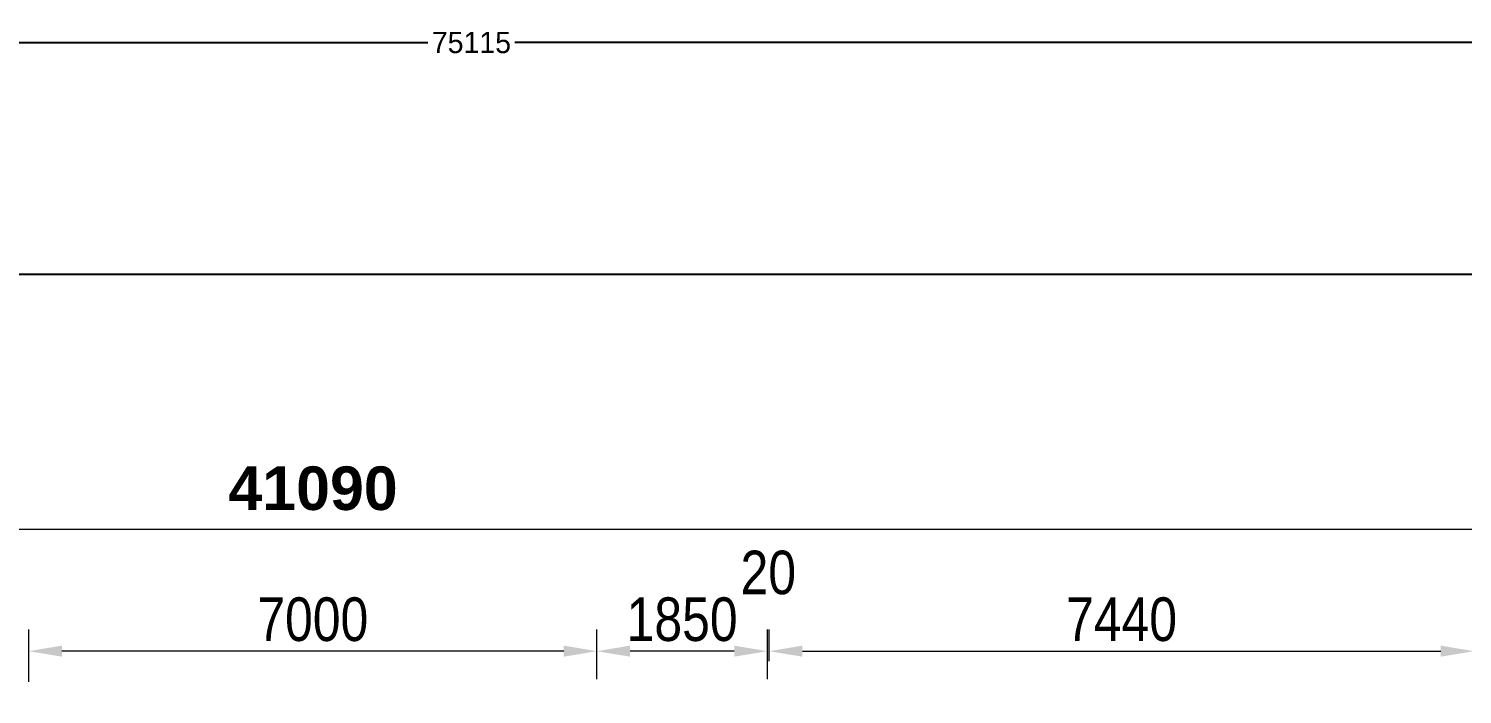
# Model space of a CAD drawing. Extents: x -358915 to 1258323, y -1585493 to -305611.
# Drawn here: x 291064 to 306203, y -1440426 to -1433391 of the extents above; entities that cross this region are included whole.
import ezdxf

# ---------------------------------------------------------------- set-up
doc = ezdxf.new("R2010")
doc.units = 0
doc.header["$LTSCALE"] = 300
doc.header["$MEASUREMENT"] = 0
doc.layers.get('DEFPOINTS').update_dxf_attribs({"linetype": 'CONTINUOUS'})
doc.layers.add('Dim', color=7, linetype='CONTINUOUS', lineweight=9)
doc.layers.add('LINE', color=7, linetype='CONTINUOUS')
doc.styles.add('dimText', font='ARIALN.TTF')
doc.dimstyles.new('3', dxfattribs={"dimtxt": 225, "dimasz": 350, "dimexe": 100, "dimexo": 25, "dimgap": 9, "dimtad": 0, "dimdec": 0, "dimzin": 0, "dimdsep": 46, "dimtxsty": 'Standard', "dimcen": 0, "dimclrd": 5, "dimclre": 6, "dimclrt": 256, "dimadec": 0, "dimazin": 0, "dimtfac": 1, "dimtdec": 0, "dimtofl": 0, "dimtmove": 2, "dimatfit": 3, "dimfxl": 1, "dimtolj": 1, "dimtzin": 0, "dimarcsym": 0})
doc.dimstyles.new('dim_230', dxfattribs={"dimtxt": 460, "dimasz": 460, "dimexe": 230, "dimexo": 100, "dimgap": 100, "dimtad": 1, "dimdec": 0, "dimzin": 0, "dimdsep": 46, "dimtxsty": 'dimText', "dimcen": 0.09, "dimclrd": 256, "dimclre": 256, "dimclrt": 7, "dimadec": 0, "dimazin": 0, "dimtfac": 1, "dimtdec": 0, "dimtofl": 0, "dimtmove": 0, "dimatfit": 3, "dimfxl": 1, "dimtolj": 1, "dimtzin": 0, "dimlwd": -1, "dimlwe": -1, "dimarcsym": 0})

# ---------------------------------------------------------------- blocks, each defined once
blk = doc.blocks.new('*D252')
at = {"layer": 'DEFPOINTS', "color": 0, "ltscale": 500}
for p in [(291064, -1439970), (297064, -1440243), (291064, -1440393)]:
    blk.add_point(p, dxfattribs=at)
at = {"layer": 'Dim', "ltscale": 500}
for p, q in [((291064, -1440293), (291064, -1439740)), ((297064, -1440143), (297064, -1439740)), ((296714, -1439970), (291414, -1439970))]:
    blk.add_line(p, q, dxfattribs=at)
for points in [[(291414, -1439911), (291414, -1440028), (291064, -1439970)], [(296714, -1439911), (296714, -1440028), (297064, -1439970)]]:
    blk.add_solid(points, dxfattribs=at)
at = {"layer": 'Dim', "color": 7, "ltscale": 500, "insert": (294064, -1439635), "char_height": 460, "attachment_point": 5, "style": 'dimText'}
blk.add_mtext('\\A1;7000', dxfattribs=at)
blk = doc.blocks.new('*D268')
at = {"layer": 'DEFPOINTS', "color": 0, "ltscale": 500}
for p in [(297064, -1439970), (297064, -1440366), (298864, -1440365)]:
    blk.add_point(p, dxfattribs=at)
at = {"layer": 'Dim', "ltscale": 500}
for p, q in [((297064, -1440266), (297064, -1439740)), ((298864, -1440265), (298864, -1439740)), ((298514, -1439970), (297414, -1439970))]:
    blk.add_line(p, q, dxfattribs=at)
for points in [[(297414, -1439911), (297414, -1440028), (297064, -1439970)], [(298514, -1439911), (298514, -1440028), (298864, -1439970)]]:
    blk.add_solid(points, dxfattribs=at)
at = {"layer": 'Dim', "color": 7, "ltscale": 500, "insert": (297964, -1439635), "char_height": 460, "attachment_point": 5, "style": 'dimText'}
blk.add_mtext('\\A1;1850', dxfattribs=at)
blk = doc.blocks.new('*D269')
at = {"layer": 'DEFPOINTS', "color": 0, "ltscale": 500}
for p in [(306324, -1439591), (306324, -1439970), (298884, -1440175)]:
    blk.add_point(p, dxfattribs=at)
at = {"layer": 'Dim', "ltscale": 500}
for p, q in [((306324, -1439691), (306324, -1440200)), ((298884, -1440075), (298884, -1439740)), ((299234, -1439970), (305974, -1439970))]:
    blk.add_line(p, q, dxfattribs=at)
for points in [[(299234, -1439911), (299234, -1440028), (298884, -1439970)], [(305974, -1439911), (305974, -1440028), (306324, -1439970)]]:
    blk.add_solid(points, dxfattribs=at)
at = {"layer": 'Dim', "color": 7, "ltscale": 500, "insert": (302604, -1439635), "char_height": 460, "attachment_point": 5, "style": 'dimText'}
blk.add_mtext('\\A1;7440', dxfattribs=at)
blk = doc.blocks.new('*D273')
at = {"layer": 'DEFPOINTS', "color": 0, "ltscale": 500}
for p in [(316134, -1438681), (273744, -1439594), (316134, -1439594)]:
    blk.add_point(p, dxfattribs=at)
at = {"layer": 'Dim', "ltscale": 500}
for p, q in [((273744, -1439494), (273744, -1438451)), ((316134, -1439494), (316134, -1438451)), ((274094, -1438681), (315784, -1438681))]:
    blk.add_line(p, q, dxfattribs=at)
for points in [[(274094, -1438623), (274094, -1438739), (273744, -1438681)], [(315784, -1438623), (315784, -1438739), (316134, -1438681)]]:
    blk.add_solid(points, dxfattribs=at)
at = {"layer": 'Dim', "color": 7, "ltscale": 500, "insert": (294067, -1438251), "char_height": 460, "attachment_point": 5, "style": 'dimText'}
blk.add_mtext('\\A1;{\\fArial|b1|i0|c0|p34;41090}', dxfattribs=at)
blk = doc.blocks.new('*D281')
at = {"layer": 'DEFPOINTS', "color": 0, "ltscale": 500}
for p in [(298864, -1439970), (298864, -1440175), (298884, -1440175)]:
    blk.add_point(p, dxfattribs=at)
at = {"layer": 'Dim', "ltscale": 500}
for p, q in [((298864, -1440075), (298864, -1439740)), ((298884, -1440075), (298884, -1439740)), ((298514, -1439970), (298164, -1439970)), ((299234, -1439970), (299584, -1439970))]:
    blk.add_line(p, q, dxfattribs=at)
for points in [[(298514, -1439911), (298514, -1440028), (298864, -1439970)], [(299234, -1439911), (299234, -1440028), (298884, -1439970)]]:
    blk.add_solid(points, dxfattribs=at)
at = {"layer": 'Dim', "color": 7, "ltscale": 500, "insert": (298874, -1439141), "char_height": 460, "attachment_point": 5, "style": 'dimText'}
blk.add_mtext('\\A1;20', dxfattribs=at)
blk = doc.blocks.new('*D1497')
at = {"layer": 'DEFPOINTS', "color": 0, "ltscale": 0.5}
for p in [(333297, -1433539), (258182, -1435984), (333297, -1435984)]:
    blk.add_point(p, dxfattribs=at)
at = {"layer": 'LINE', "color": 6, "lineweight": -2, "ltscale": 0.5}
for p, q in [((258182, -1435959), (258182, -1433439)), ((333297, -1435959), (333297, -1433439))]:
    blk.add_line(p, q, dxfattribs=at)
at = {"layer": 'LINE', "color": 5, "lineweight": -2, "ltscale": 0.5}
for p, q in [((258532, -1433539), (295280, -1433539)), ((332947, -1433539), (296198, -1433539))]:
    blk.add_line(p, q, dxfattribs=at)
at = {"layer": 'LINE', "color": 5, "ltscale": 0.5}
for points in [[(258532, -1433481), (258532, -1433597), (258182, -1433539)], [(332947, -1433481), (332947, -1433597), (333297, -1433539)]]:
    blk.add_solid(points, dxfattribs=at)
at = {"layer": 'LINE', "ltscale": 0.5, "insert": (295739, -1433539), "char_height": 225, "attachment_point": 5}
blk.add_mtext('\\A1;75115', dxfattribs=at)

msp = doc.modelspace()

# ---------------------------------------------------------------- linework, layer by layer
at = {"layer": 'LINE'}
msp.add_lwpolyline([(333296.8, -1489101.3), (258182, -1489101.3), (258182, -1435984.4), (333296.8, -1435984.4)], close=True, dxfattribs=at)

# ---------------------------------------------------------------- dimensions: what is measured, and where the dimension line sits
at = {"layer": 'Dim', "ltscale": 500}
dim = msp.add_linear_dim(base=(316133.8, -1438681.1), p1=(273743.8, -1439594.4), p2=(316133.8, -1439594.4), text='{\\fArial|b1|i0|c0|p34;41090}', dimstyle='dim_230', override={"dimasz": 350, "dimsah": 1, "dimtmove": 2}, dxfattribs=at)
dim.commit()
dim.dimension.update_dxf_attribs({"geometry": '*D273', "text_midpoint": (294067.1, -1438250.9), "dimtype": 160})
dim = msp.add_linear_dim(base=(298863.8, -1439969.8), p1=(298883.8, -1440175.1), p2=(298863.8, -1440175.1), angle=180, dimstyle='dim_230', override={"dimasz": 350, "dimsah": 1, "dimtmove": 2}, dxfattribs=at)
dim.commit()
dim.dimension.update_dxf_attribs({"geometry": '*D281', "text_midpoint": (298873.8, -1439140.9), "dimtype": 160})
for base, p1, p2, text, picture, middle in [((291063.8, -1439969.8), (297063.8, -1440242.9), (291063.8, -1440392.9), '7000', '*D252', (294063.8, -1439634.9)), ((297063.8, -1439969.8), (298863.8, -1440365.2), (297063.8, -1440366.4), '1850', '*D268', (297963.8, -1439634.9))]:
    dim = msp.add_linear_dim(base=base, p1=p1, p2=p2, angle=180, text=text, dimstyle='dim_230', override={"dimasz": 350, "dimsah": 1, "dimtmove": 2}, dxfattribs=at)
    dim.commit()
    dim.dimension.update_dxf_attribs({"geometry": picture, "text_midpoint": middle})
dim = msp.add_linear_dim(base=(306323.8, -1439969.8), p1=(298883.8, -1440175.1), p2=(306323.8, -1439591.2), text='7440', dimstyle='dim_230', override={"dimasz": 350, "dimsah": 1, "dimtmove": 2}, dxfattribs=at)
dim.commit()
dim.dimension.update_dxf_attribs({"geometry": '*D269', "text_midpoint": (302603.8, -1439634.9)})
at = {"layer": 'LINE', "color": 3, "ltscale": 0.5}
dim = msp.add_linear_dim(base=(333296.8, -1433538.9), p1=(258182, -1435984.4), p2=(333296.8, -1435984.4), dimstyle='3', override={"dimfxl": 700}, dxfattribs=at)
dim.commit()
dim.dimension.update_dxf_attribs({"geometry": '*D1497', "text_midpoint": (295739.4, -1433538.9)})

doc.saveas('drawing.dxf')
